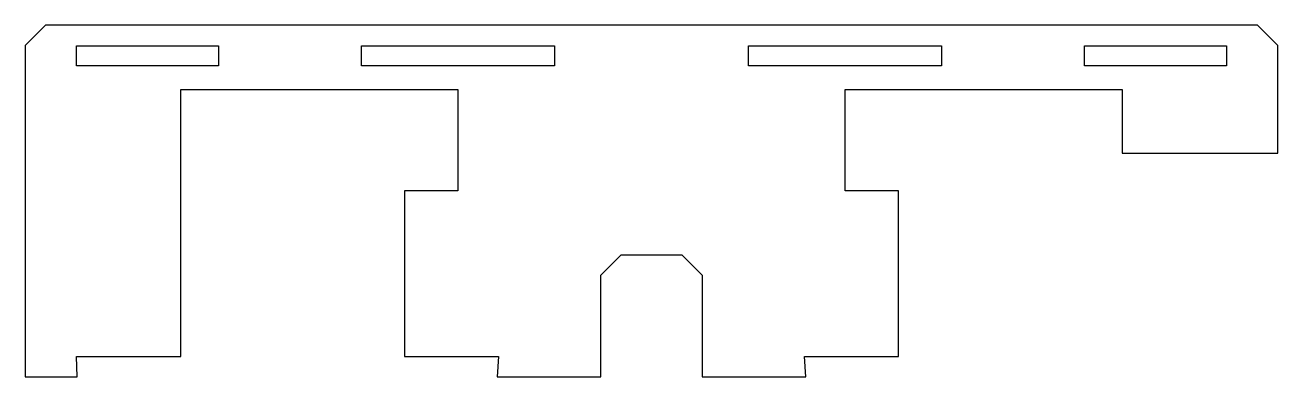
# Model space of a CAD drawing. Extents: x 1591 to 1837, y 1231 to 1301.
import ezdxf

# ---------------------------------------------------------------- set-up
doc = ezdxf.new("R2010")
doc.units = 0
doc.header["$MEASUREMENT"] = 0
doc.layers.add('t1', color=5, linetype='Continuous')
doc.layers.add('t2', color=1, linetype='Continuous')

msp = doc.modelspace()

# ---------------------------------------------------------------- linework, layer by layer
at = {"layer": 't1'}
for points in [[(1600.79, 1296.5), (1628.7, 1296.5), (1628.7, 1292.59), (1600.79, 1292.59)], [(1656.79, 1296.5), (1694.7, 1296.5), (1694.7, 1292.59), (1656.79, 1292.59)], [(1732.79, 1296.5), (1770.7, 1296.5), (1770.7, 1292.59), (1732.79, 1292.59)], [(1798.79, 1296.5), (1826.7, 1296.5), (1826.7, 1292.59), (1798.79, 1292.59)]]:
    msp.add_lwpolyline(points, close=True, dxfattribs=at)
at = {"layer": 't2'}
msp.add_lwpolyline([(1762.29, 1268.01), (1751.79, 1268.01), (1751.79, 1287.9), (1806.2, 1287.9), (1806.2, 1275.42), (1836.79, 1275.42), (1836.79, 1296.57), (1832.76, 1300.59), (1594.72, 1300.59), (1590.7, 1296.57), (1590.7, 1231.4), (1600.96, 1231.4), (1600.79, 1235.4), (1621.29, 1235.4), (1621.29, 1287.9), (1665.2, 1287.9), (1665.2, 1287.9), (1675.7, 1287.9), (1675.7, 1268.01), (1665.2, 1268.01), (1665.2, 1235.4), (1683.7, 1235.4), (1683.45, 1231.4), (1703.79, 1231.4), (1703.79, 1251.43), (1707.76, 1255.4), (1719.72, 1255.4), (1723.7, 1251.43), (1723.7, 1231.4), (1744.04, 1231.4), (1743.79, 1235.4), (1751.79, 1235.4), (1762.29, 1235.4)], close=True, dxfattribs=at)

doc.saveas('drawing.dxf')
